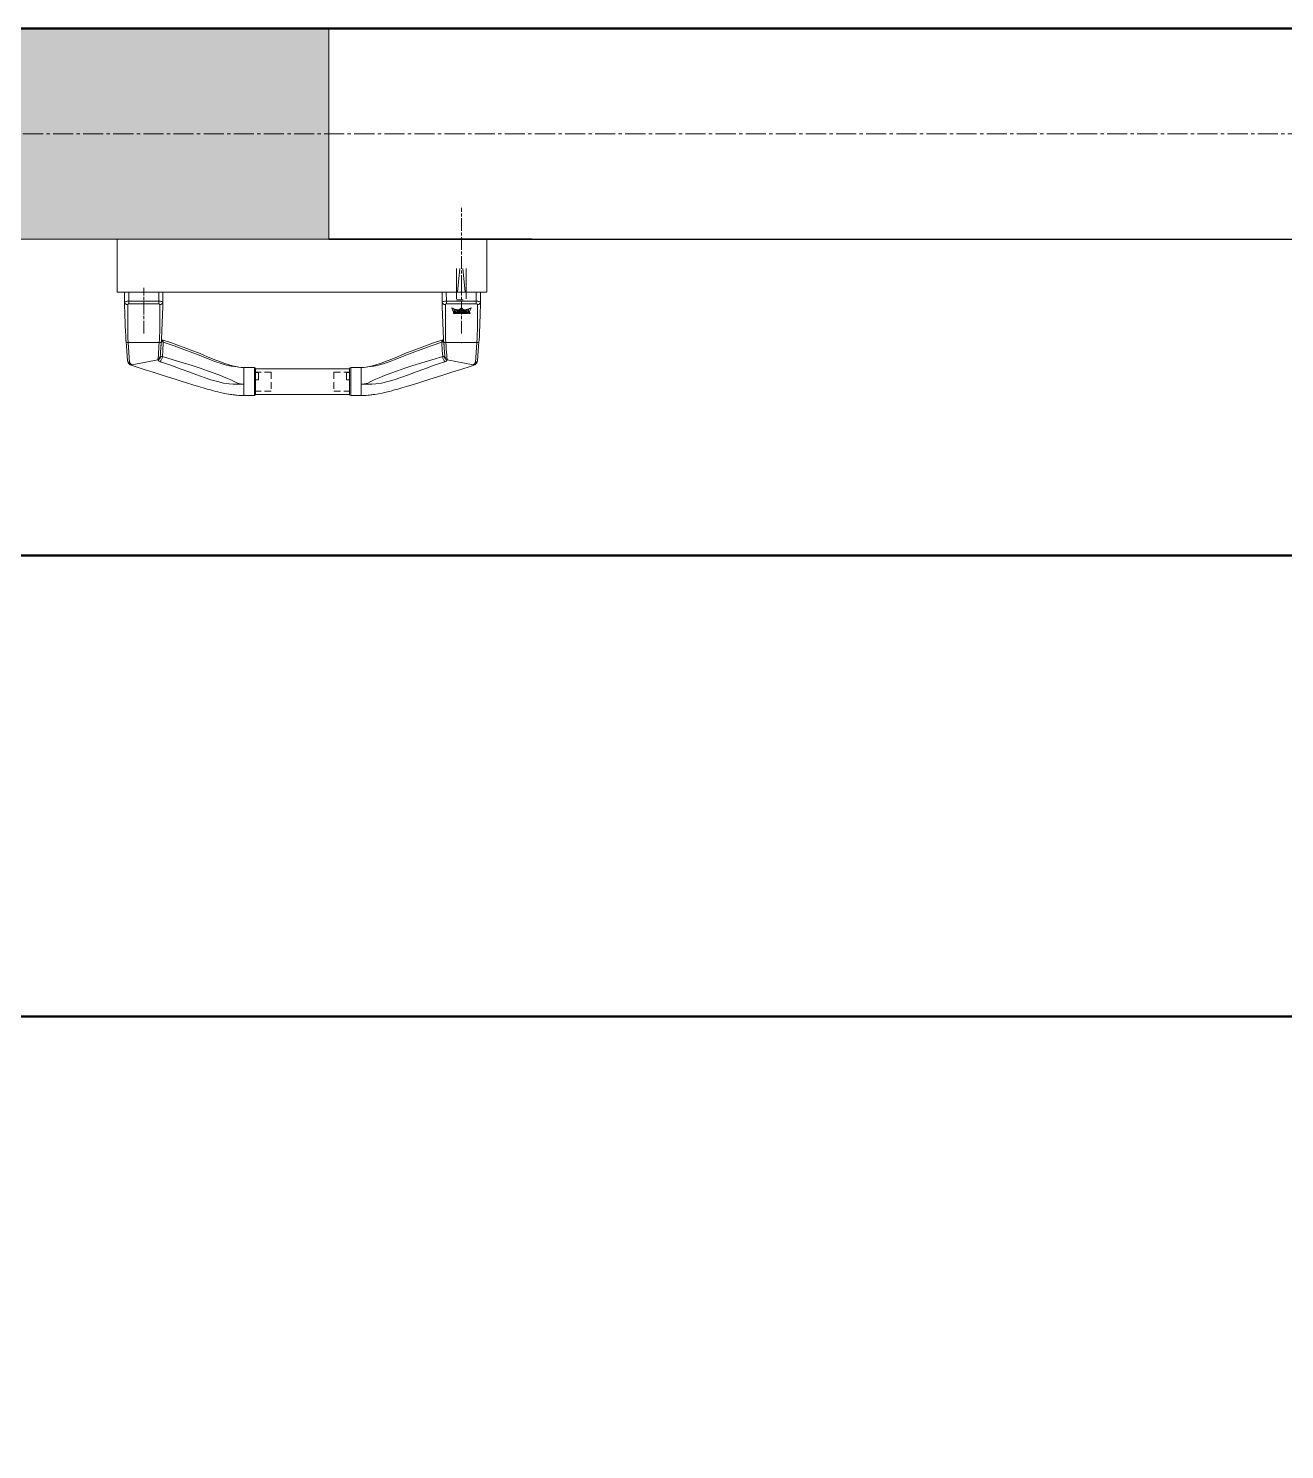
# Model space of a CAD drawing. Header units: millimetres. Extents: x -7155 to 483283, y -227682 to 148426.
# Drawn here: x 41215 to 42407, y 99252 to 100600 of the extents above; entities that cross this region are included whole.
import ezdxf

# ---------------------------------------------------------------- set-up
doc = ezdxf.new("R2010")
doc.units = ezdxf.units.MM
for name, pattern in [('CENTER2', [28.575, 19.05, -3.175, 3.175, -3.175]), ('CENTERLINE', [30, 12, -1.5, 3, -1.5, 12]), ('HIDDEN', [9.525, 6.35, -3.175])]:
    doc.linetypes.add(name, pattern=pattern)
for name, color, linetype, lineweight in [('A-Wall-Open', 8, 'Continuous', 0), ('АР_Двери_внутренние_антипаника', 7, 'Continuous', 0), ('АР_Стены кирпич', 32, 'Continuous', 25), ('АР_Стены ПЕНОблок', 52, 'Continuous', 20), ('АР_Штриховка', 8, 'Continuous', 0)]:
    doc.layers.add(name, color=color, linetype=linetype, lineweight=lineweight)
for name, color, linetype, lineweight, true_color in [('АР_Оси_РД_100', 7, 'Continuous', 0, 0x525252), ('РД_Витраж_вн', 7, 'Continuous', 25, 0x148aff), ('РД_Оси_100', 7, 'Continuous', 0, 0x525252), ('РД_проем_инж перемыч_фахверк', 7, 'Continuous', 18, 0xff1f1f)]:
    doc.layers.add(name, color=color, linetype=linetype, lineweight=lineweight, true_color=true_color)
doc.layers.add('КР_Балки-0.5', color=60, linetype='Continuous', lineweight=50, plot=False)
doc.layers.add('РД_Проем', color=230, linetype='Continuous', lineweight=0, plot=False)

# ---------------------------------------------------------------- blocks, each defined once
blk = doc.blocks.new('СОШ_2200_АР_ОСИ_М100_28.05.24')
at = {"layer": 'АР_Оси_РД_100', "linetype": 'CENTER2'}
blk.add_lwpolyline([(119910, 100350), (119410, 100500), (-5454.958, 100500), (-5954.958, 100350)], dxfattribs=at)

msp = doc.modelspace()

# ---------------------------------------------------------------- hatches: boundary and pattern name
at = {"layer": 'АР_Штриховка', "linetype": 'Continuous', "lineweight": 0, "true_color": 0x000000}
h = msp.add_hatch(dxfattribs=at)
h.set_pattern_fill('AR-CONC', color=18, angle=45, style=0)
h.paths.add_polyline_path([(39850, 100600), (39850, 100400), (41500, 100400), (41500, 100600)], flags=0)
h.paths.add_polyline_path([(45100, 100600), (45100, 100400), (45400, 100400), (45400, 100600)], flags=0)

# ---------------------------------------------------------------- linework, layer by layer
at = {"color": 1, "lineweight": 50}
msp.add_lwpolyline([(29275, 90117.6), (29275, 99663), (44686.9, 99663), (44686.9, 90117.6)], dxfattribs=at)
at = {"layer": 'A-Wall-Open', "color": 18, "linetype": 'Continuous', "lineweight": 0, "true_color": 0x000000}
for p, q in [((41500, 100600), (45100, 100600)), ((41500, 100400), (45100, 100400))]:
    msp.add_line(p, q, dxfattribs=at)
at = {"layer": 'АР_Двери_внутренние_антипаника', "color": 18, "linetype": 'CENTERLINE', "true_color": 0x000000}
for p, q in [((41625.7, 100354), (41625.7, 100429.7)), ((41324.3, 100310.8), (41324.3, 100354)), ((41625.7, 100310.8), (41625.7, 100354))]:
    msp.add_line(p, q, dxfattribs=at)
at = {"layer": 'АР_Двери_внутренние_антипаника', "color": 18, "ltscale": 2, "true_color": 0x000000}
for p, q in [((41650, 100400), (41299.1, 100400)), ((41299.1, 100400), (41299.1, 100350)), ((41650, 100350), (41650, 100400)), ((41299.1, 100350), (41650, 100350))]:
    msp.add_line(p, q, dxfattribs=at)
at = {"layer": 'АР_Двери_внутренние_антипаника', "color": 18, "linetype": 'Continuous', "true_color": 0x000000}
for p, q in [((41621.2, 100350), (41621.2, 100372.2)), ((41622, 100350), (41624.3, 100372.2)), ((41627.1, 100372.2), (41629.4, 100350)), ((41630.2, 100350), (41630.2, 100372.2)), ((41342.6, 100350), (41306.1, 100350)), ((41306.1, 100350), (41306.2, 100340.6)), ((41310.2, 100341.3), (41310.1, 100350)), ((41338.6, 100350), (41338.5, 100341.3)), ((41342.4, 100340.6), (41342.6, 100350)), ((41607.4, 100350), (41643.9, 100350)), ((41607.6, 100340.6), (41607.4, 100350)), ((41611.4, 100350), (41611.5, 100341.3)), ((41639.8, 100341.3), (41639.9, 100350)), ((41643.9, 100350), (41643.8, 100340.6)), ((41306.5, 100340.8), (41306.2, 100340.6)), ((41306.4, 100339.7), (41306.2, 100340.6)), ((41306.7, 100339.2), (41306.4, 100339.7)), ((41307.3, 100341), (41306.5, 100340.8)), ((41307, 100338.8), (41306.7, 100339.2)), ((41307.5, 100338.5), (41307, 100338.8)), ((41307.9, 100341.1), (41307.3, 100341)), ((41308, 100338.3), (41307.5, 100338.5)), ((41308.6, 100341.2), (41307.9, 100341.1)), ((41309.1, 100338.1), (41308, 100338.3)), ((41309.4, 100341.2), (41308.6, 100341.2)), ((41309.1, 100338.1), (41309.2, 100338.4)), ((41309.1, 100334.5), (41309.1, 100338.1)), ((41309.1, 100330.4), (41309.1, 100334.5)), ((41309.2, 100338.4), (41309.4, 100338.6)), ((41310.2, 100341.3), (41309.4, 100341.2)), ((41309.4, 100338.6), (41309.7, 100338.7)), ((41309.7, 100338.7), (41309.9, 100338.7)), ((41309.9, 100338.7), (41310.2, 100338.7)), ((41338.5, 100341.3), (41310.2, 100341.3)), ((41310.2, 100341.3), (41310.2, 100338.7)), ((41310.2, 100338.7), (41338.5, 100338.7)), ((41338.5, 100341.3), (41338.5, 100338.7)), ((41339.2, 100341.2), (41338.5, 100341.3)), ((41338.5, 100338.7), (41338.7, 100338.7)), ((41338.7, 100338.7), (41338.9, 100338.7)), ((41338.9, 100338.7), (41339, 100338.6)), ((41339, 100338.6), (41339.2, 100338.6)), ((41340, 100341.2), (41339.2, 100341.2)), ((41339.2, 100338.6), (41339.4, 100338.4)), ((41339.4, 100338.4), (41339.5, 100338.1)), ((41340.6, 100338.3), (41339.5, 100338.1)), ((41339.5, 100338.1), (41339.5, 100334.5)), ((41339.5, 100334.5), (41339.5, 100330.2)), ((41340.7, 100341.1), (41340, 100341.2)), ((41341.1, 100338.5), (41340.6, 100338.3)), ((41341.4, 100341), (41340.7, 100341.1)), ((41341.6, 100338.8), (41341.1, 100338.5)), ((41341.2, 100305.1), (41342.4, 100336.3)), ((41342.2, 100340.8), (41341.4, 100341)), ((41342, 100339.2), (41341.6, 100338.8)), ((41342.2, 100339.7), (41342, 100339.2)), ((41342.4, 100340.6), (41342.2, 100340.8)), ((41342.4, 100340.6), (41342.2, 100339.7)), ((41342.4, 100338.5), (41342.4, 100340.6)), ((41342.4, 100336.3), (41342.4, 100338.5)), ((41607.6, 100340.6), (41607.8, 100340.8)), ((41607.6, 100338.5), (41607.6, 100340.6)), ((41607.6, 100340.6), (41607.8, 100339.7)), ((41607.6, 100336.3), (41607.6, 100338.5)), ((41608.8, 100305.1), (41607.6, 100336.3)), ((41607.8, 100340.8), (41608.6, 100341)), ((41607.8, 100339.7), (41608, 100339.2)), ((41608, 100339.2), (41608.4, 100338.8)), ((41608.4, 100338.8), (41608.9, 100338.5)), ((41608.6, 100341), (41609.3, 100341.1)), ((41608.9, 100338.5), (41609.4, 100338.3)), ((41609.3, 100341.1), (41610, 100341.2)), ((41609.4, 100338.3), (41610.5, 100338.1)), ((41610, 100341.2), (41610.8, 100341.2)), ((41610.6, 100338.4), (41610.5, 100338.1)), ((41610.5, 100338.1), (41610.5, 100334.5)), ((41610.5, 100334.5), (41610.5, 100330.2)), ((41610.8, 100338.6), (41610.6, 100338.4)), ((41610.8, 100341.2), (41611.5, 100341.3)), ((41610.9, 100338.6), (41610.8, 100338.6)), ((41611.1, 100338.7), (41610.9, 100338.6)), ((41611.3, 100338.7), (41611.1, 100338.7)), ((41611.5, 100338.7), (41611.3, 100338.7)), ((41611.5, 100341.3), (41639.8, 100341.3)), ((41611.5, 100341.3), (41611.5, 100338.7)), ((41639.8, 100338.7), (41611.5, 100338.7)), ((41618.7, 100334), (41616.5, 100334.9)), ((41616.5, 100334.9), (41616.5, 100334.7)), ((41618.7, 100333.8), (41616.5, 100334.7)), ((41616.5, 100334.7), (41618, 100331.6)), ((41618, 100331.6), (41619.2, 100331.6)), ((41619.7, 100331.4), (41618.1, 100331.4)), ((41618.1, 100331.4), (41618.1, 100331.2)), ((41619.7, 100331.2), (41618.1, 100331.2)), ((41618.1, 100331.2), (41618.1, 100329.5)), ((41619.2, 100331.6), (41618.4, 100333.1)), ((41618.4, 100333.1), (41620.3, 100332.6)), ((41619.2, 100331.8), (41618.6, 100333)), ((41621.2, 100333.4), (41618.7, 100334)), ((41621.2, 100333.2), (41618.7, 100333.8)), ((41619.6, 100330.9), (41618.9, 100330.9)), ((41618.9, 100330.9), (41618.9, 100329.8)), ((41619.2, 100331.8), (41619.2, 100331.6)), ((41619.6, 100330.8), (41619.6, 100330.9)), ((41619.7, 100330.8), (41619.6, 100330.8)), ((41619.7, 100331.4), (41619.7, 100331.2)), ((41619.8, 100331.4), (41619.7, 100331.4)), ((41619.8, 100331.2), (41619.7, 100331.2)), ((41619.8, 100330.8), (41619.7, 100330.8)), ((41620, 100331.4), (41619.8, 100331.4)), ((41620, 100331.2), (41619.8, 100331.2)), ((41619.9, 100330.7), (41619.8, 100330.8)), ((41619.8, 100330.8), (41619.8, 100330.8)), ((41620, 100330.6), (41619.9, 100330.7)), ((41619.9, 100330.7), (41619.9, 100330.7)), ((41619.9, 100330.7), (41619.9, 100330.7)), ((41620.1, 100331.4), (41620, 100331.4)), ((41620.1, 100331.1), (41620, 100331.2)), ((41620, 100330.1), (41620, 100330.6)), ((41620.3, 100331.3), (41620.1, 100331.4)), ((41620.3, 100331.1), (41620.1, 100331.1)), ((41620.3, 100332.6), (41622.2, 100332.3)), ((41620.4, 100331.2), (41620.3, 100331.3)), ((41620.4, 100331), (41620.3, 100331.1)), ((41620.5, 100331.2), (41620.4, 100331.2)), ((41620.5, 100330.9), (41620.4, 100331)), ((41620.6, 100331.1), (41620.5, 100331.2)), ((41620.6, 100330.8), (41620.5, 100330.9)), ((41620.6, 100331), (41620.6, 100331.1)), ((41620.6, 100330.9), (41620.6, 100331)), ((41620.6, 100330.9), (41620.6, 100330.7)), ((41620.6, 100330.7), (41620.6, 100330.8)), ((41620.6, 100330.8), (41620.6, 100330.8)), ((41620.6, 100330), (41620.6, 100330.7)), ((41621.2, 100331.1), (41621.1, 100331)), ((41621.1, 100331), (41621.1, 100330.9)), ((41621.1, 100330.9), (41621.1, 100330.7)), ((41621.2, 100330.9), (41621.1, 100330.8)), ((41621.1, 100330.8), (41621.1, 100330.7)), ((41621.1, 100330.7), (41621.1, 100330)), ((41623.7, 100333.1), (41621.2, 100333.4)), ((41623.7, 100332.9), (41621.2, 100333.2)), ((41621.3, 100331.2), (41621.2, 100331.1)), ((41621.3, 100331), (41621.2, 100330.9)), ((41621.4, 100331.3), (41621.3, 100331.2)), ((41621.4, 100331), (41621.3, 100331)), ((41621.6, 100331.3), (41621.4, 100331.3)), ((41621.6, 100331.1), (41621.4, 100331)), ((41621.7, 100331.4), (41621.6, 100331.3)), ((41621.7, 100331.2), (41621.6, 100331.1)), ((41621.9, 100331.4), (41621.7, 100331.4)), ((41621.9, 100331.2), (41621.7, 100331.2)), ((41622.1, 100331.4), (41621.9, 100331.4)), ((41622.1, 100331.2), (41621.9, 100331.2)), ((41622, 100330.8), (41621.9, 100330.7)), ((41621.9, 100330.7), (41621.9, 100330.7)), ((41621.9, 100330.7), (41621.9, 100330.7)), ((41621.9, 100330.7), (41621.9, 100330.6)), ((41621.9, 100330.6), (41621.9, 100330.1)), ((41622.1, 100330.8), (41622, 100330.8)), ((41622, 100330.8), (41622, 100330.8)), ((41622.1, 100331.4), (41622.1, 100331.2)), ((41622.7, 100331.4), (41622.1, 100331.4)), ((41622.7, 100331.2), (41622.1, 100331.2)), ((41622.2, 100330.8), (41622.1, 100330.8)), ((41622.2, 100332.3), (41624.2, 100332.1)), ((41622.3, 100330.9), (41622.2, 100330.8)), ((41622.2, 100330.8), (41622.2, 100330.8)), ((41622.5, 100330.9), (41622.3, 100330.9)), ((41622.6, 100330.8), (41622.5, 100330.9)), ((41622.7, 100330.8), (41622.6, 100330.8)), ((41622.6, 100330.8), (41622.6, 100330.8)), ((41622.7, 100331.4), (41622.7, 100331.2)), ((41622.8, 100331.4), (41622.7, 100331.4)), ((41622.8, 100331.2), (41622.7, 100331.2)), ((41622.8, 100330.8), (41622.7, 100330.8)), ((41623, 100331.4), (41622.8, 100331.4)), ((41623, 100331.2), (41622.8, 100331.2)), ((41622.8, 100330.7), (41622.8, 100330.8)), ((41622.9, 100330.7), (41622.8, 100330.7)), ((41622.8, 100330.7), (41622.8, 100330.7)), ((41622.9, 100330.6), (41622.9, 100330.7)), ((41622.9, 100330.1), (41622.9, 100330.6)), ((41623.2, 100331.4), (41623, 100331.4)), ((41623.2, 100331.1), (41623, 100331.2)), ((41623.3, 100331.3), (41623.2, 100331.4)), ((41623.3, 100331.1), (41623.2, 100331.1)), ((41623.4, 100331.2), (41623.3, 100331.3)), ((41623.4, 100331), (41623.3, 100331.1)), ((41623.5, 100331.2), (41623.4, 100331.2)), ((41623.5, 100330.9), (41623.4, 100331)), ((41623.6, 100331.1), (41623.5, 100331.2)), ((41623.6, 100330.8), (41623.5, 100330.9)), ((41623.6, 100331), (41623.6, 100331.1)), ((41623.6, 100330.9), (41623.6, 100331)), ((41623.6, 100330.9), (41623.6, 100330.7)), ((41623.6, 100330.7), (41623.6, 100330.8)), ((41623.6, 100330.8), (41623.6, 100330.8)), ((41623.6, 100330), (41623.6, 100330.7)), ((41625.7, 100335), (41623.7, 100333.1)), ((41625.7, 100334.8), (41623.7, 100332.9)), ((41623.7, 100333.1), (41623.7, 100332.9)), ((41624.2, 100332.1), (41625.7, 100333.5)), ((41625.7, 100331.4), (41624.2, 100331.4)), ((41624.2, 100331.4), (41624.2, 100331.2)), ((41625.7, 100331.2), (41624.2, 100331.2)), ((41624.2, 100331.2), (41624.2, 100329.5)), ((41625.5, 100330.9), (41624.8, 100330.9)), ((41624.8, 100330.9), (41624.8, 100330.5)), ((41624.8, 100330.7), (41625.5, 100330.7)), ((41625.6, 100330.9), (41625.5, 100330.9)), ((41625.5, 100330.9), (41625.5, 100330.9)), ((41625.5, 100330.7), (41625.5, 100330.5)), ((41625.5, 100330.7), (41625.5, 100330.7)), ((41625.5, 100330.7), (41625.6, 100330.7)), ((41625.6, 100330.8), (41625.6, 100330.9)), ((41625.6, 100330.9), (41625.6, 100330.9)), ((41625.7, 100330.8), (41625.6, 100330.8)), ((41625.6, 100330.7), (41625.6, 100330.7)), ((41625.6, 100330.7), (41625.7, 100330.7)), ((41625.6, 100330.5), (41625.7, 100330.5)), ((41625.7, 100335), (41625.7, 100334.8)), ((41627.6, 100333.1), (41625.7, 100335)), ((41627.6, 100332.9), (41625.7, 100334.8)), ((41625.7, 100333.5), (41627.1, 100332.1)), ((41625.7, 100331.4), (41625.7, 100331.2)), ((41625.9, 100331.4), (41625.7, 100331.4)), ((41625.9, 100331.2), (41625.7, 100331.2)), ((41625.7, 100330.7), (41625.7, 100330.8)), ((41625.7, 100330.8), (41625.7, 100330.8)), ((41625.8, 100330.7), (41625.7, 100330.8)), ((41625.7, 100330.8), (41625.7, 100330.8)), ((41625.7, 100330.8), (41625.7, 100330.8)), ((41625.7, 100330.5), (41625.7, 100330.6)), ((41625.7, 100330.6), (41625.8, 100330.6)), ((41625.7, 100330.5), (41625.7, 100330.5)), ((41625.8, 100330.7), (41625.8, 100330.6)), ((41625.8, 100330.6), (41625.8, 100330.7)), ((41625.8, 100330.7), (41625.8, 100330.7)), ((41625.8, 100330.6), (41625.8, 100330.6)), ((41626, 100331.4), (41625.9, 100331.4)), ((41626, 100331.2), (41625.9, 100331.2)), ((41626.2, 100331.4), (41626, 100331.4)), ((41626.2, 100331.1), (41626, 100331.2)), ((41626.3, 100331.3), (41626.2, 100331.4)), ((41626.3, 100331.1), (41626.2, 100331.1)), ((41626.4, 100331.2), (41626.3, 100331.3)), ((41626.4, 100331), (41626.3, 100331.1)), ((41626.5, 100331.2), (41626.4, 100331.2)), ((41626.5, 100330.9), (41626.4, 100331)), ((41626.5, 100331.1), (41626.5, 100331.2)), ((41626.6, 100331), (41626.5, 100331.1)), ((41626.5, 100330.8), (41626.5, 100330.9)), ((41626.6, 100330.8), (41626.5, 100330.8)), ((41626.5, 100330.5), (41626.6, 100330.6)), ((41626.6, 100330.9), (41626.6, 100331)), ((41626.6, 100330.7), (41626.6, 100330.8)), ((41626.6, 100330.6), (41626.6, 100330.7)), ((41627.1, 100332.1), (41629.1, 100332.3)), ((41627.2, 100331.4), (41627.2, 100331.2)), ((41628.4, 100331.4), (41627.2, 100331.4)), ((41628.4, 100331.2), (41627.2, 100331.2)), ((41627.2, 100331.2), (41627.2, 100329.5)), ((41630.2, 100333.4), (41627.6, 100333.1)), ((41630.2, 100333.2), (41627.6, 100332.9)), ((41627.6, 100333.1), (41627.6, 100332.9)), ((41627.9, 100329.5), (41627.9, 100330.7)), ((41627.9, 100330.7), (41628.2, 100330.7)), ((41628.2, 100330.7), (41628.7, 100329.5)), ((41628.4, 100331.4), (41628.4, 100331.2)), ((41628.8, 100330.5), (41628.4, 100331.4)), ((41628.8, 100330.2), (41628.4, 100331.2)), ((41629.1, 100332.3), (41631.1, 100332.6)), ((41629.5, 100331.4), (41629.1, 100330.5)), ((41629.5, 100331.2), (41629.1, 100330.2)), ((41629.3, 100329.5), (41629.8, 100330.7)), ((41629.5, 100331.4), (41629.5, 100331.2)), ((41630.8, 100331.4), (41629.5, 100331.4)), ((41630.8, 100331.2), (41629.5, 100331.2)), ((41629.8, 100330.7), (41630, 100330.7)), ((41630, 100330.7), (41630, 100329.5)), ((41632.7, 100334), (41630.2, 100333.4)), ((41632.7, 100333.8), (41630.2, 100333.2)), ((41630.8, 100331.4), (41630.8, 100331.2)), ((41630.8, 100329.5), (41630.8, 100331.2)), ((41631.1, 100332.6), (41632.9, 100333.1)), ((41631.9, 100331.4), (41631.2, 100329.7)), ((41631.9, 100331.2), (41631.2, 100329.5)), ((41631.9, 100331.4), (41631.9, 100331.2)), ((41633.4, 100331.4), (41631.9, 100331.4)), ((41633.4, 100331.2), (41631.9, 100331.2)), ((41632.9, 100333.1), (41632.2, 100331.6)), ((41632.8, 100333), (41632.2, 100331.8)), ((41632.2, 100331.8), (41632.2, 100331.6)), ((41632.2, 100331.6), (41633.3, 100331.6)), ((41632.4, 100330.7), (41632.2, 100330.1)), ((41632.9, 100330.7), (41632.4, 100330.7)), ((41634.9, 100334.9), (41632.7, 100334)), ((41634.9, 100334.7), (41632.7, 100333.8)), ((41633.1, 100330.1), (41632.9, 100330.7)), ((41633.3, 100331.6), (41634.9, 100334.7)), ((41633.4, 100331.4), (41633.4, 100331.2)), ((41634.1, 100329.7), (41633.4, 100331.4)), ((41634.1, 100329.5), (41633.4, 100331.2)), ((41634.9, 100334.9), (41634.9, 100334.7)), ((41639.8, 100341.3), (41639.8, 100338.7)), ((41639.8, 100341.3), (41640.6, 100341.2)), ((41640, 100338.7), (41639.8, 100338.7)), ((41640.2, 100338.7), (41640, 100338.7)), ((41640.6, 100338.6), (41640.2, 100338.7)), ((41640.6, 100341.2), (41641.4, 100341.2)), ((41640.8, 100338.4), (41640.6, 100338.6)), ((41640.9, 100338.1), (41640.8, 100338.4)), ((41640.9, 100338.1), (41642, 100338.3)), ((41640.9, 100334.5), (41640.9, 100338.1)), ((41640.9, 100330.4), (41640.9, 100334.5)), ((41641.4, 100341.2), (41642.1, 100341.1)), ((41642, 100338.3), (41642.5, 100338.5)), ((41642.1, 100341.1), (41642.7, 100341)), ((41642.5, 100338.5), (41643, 100338.8)), ((41642.7, 100341), (41643.5, 100340.8)), ((41643, 100338.8), (41643.3, 100339.2)), ((41643.3, 100339.2), (41643.6, 100339.7)), ((41643.5, 100340.8), (41643.8, 100340.6)), ((41643.6, 100339.7), (41643.8, 100340.6)), ((41309.1, 100326.6), (41309.1, 100330.4)), ((41309.1, 100321.9), (41309.1, 100326.6)), ((41309.1, 100318), (41309.1, 100321.9)), ((41309.1, 100313.8), (41309.1, 100318)), ((41339.5, 100330.2), (41339.5, 100326.4)), ((41339.5, 100326.4), (41339.5, 100321.6)), ((41339.5, 100321.6), (41339.5, 100317.7)), ((41339.5, 100317.7), (41339.5, 100314.4)), ((41610.5, 100330.2), (41610.5, 100326.4)), ((41610.5, 100326.4), (41610.5, 100321.6)), ((41610.5, 100321.6), (41610.5, 100317.7)), ((41610.5, 100317.7), (41610.5, 100314.4)), ((41618.1, 100329.5), (41619.7, 100329.5)), ((41618.9, 100330.1), (41619.6, 100330.1)), ((41618.9, 100329.8), (41619.6, 100329.8)), ((41619.6, 100330.1), (41619.6, 100329.8)), ((41619.6, 100330.1), (41619.6, 100330.1)), ((41619.6, 100330.1), (41619.7, 100330.1)), ((41619.6, 100329.8), (41619.6, 100329.8)), ((41619.6, 100329.8), (41619.7, 100329.8)), ((41619.7, 100330.1), (41619.8, 100330.1)), ((41619.7, 100329.8), (41619.8, 100329.9)), ((41619.7, 100329.5), (41619.8, 100329.5)), ((41619.8, 100330.1), (41619.8, 100330.1)), ((41619.8, 100330.1), (41619.9, 100330.1)), ((41619.8, 100329.9), (41619.8, 100329.9)), ((41619.8, 100329.9), (41619.9, 100329.9)), ((41619.8, 100329.5), (41620, 100329.5)), ((41619.9, 100330.1), (41619.9, 100330.2)), ((41619.9, 100330.2), (41619.9, 100330.2)), ((41619.9, 100330.2), (41620, 100330.2)), ((41619.9, 100329.9), (41619.9, 100330)), ((41619.9, 100330), (41620, 100330)), ((41619.9, 100329.9), (41619.9, 100329.9)), ((41620, 100330.3), (41620, 100330.1)), ((41620, 100330.2), (41620, 100330.3)), ((41620, 100330), (41620, 100330.1)), ((41620, 100329.5), (41620.2, 100329.6)), ((41620.2, 100329.6), (41620.3, 100329.6)), ((41620.3, 100329.6), (41620.5, 100329.7)), ((41620.5, 100329.8), (41620.6, 100329.9)), ((41620.5, 100329.7), (41620.5, 100329.8)), ((41620.6, 100329.9), (41620.6, 100330)), ((41621.1, 100330), (41621.1, 100329.9)), ((41621.1, 100329.9), (41621.2, 100329.8)), ((41621.2, 100329.8), (41621.3, 100329.7)), ((41621.3, 100329.7), (41621.4, 100329.7)), ((41621.4, 100329.7), (41621.5, 100329.6)), ((41621.5, 100329.6), (41621.6, 100329.5)), ((41621.6, 100329.5), (41621.8, 100329.5)), ((41621.8, 100329.5), (41621.9, 100329.5)), ((41621.9, 100330.3), (41621.9, 100330.2)), ((41621.9, 100330.2), (41621.9, 100330.2)), ((41621.9, 100330.2), (41622, 100330.2)), ((41621.9, 100330.1), (41621.9, 100330)), ((41621.9, 100330), (41621.9, 100330)), ((41621.9, 100330), (41622, 100329.9)), ((41621.9, 100329.5), (41622.1, 100329.5)), ((41622, 100330.2), (41622, 100330.1)), ((41622, 100330.1), (41622.1, 100330.1)), ((41622, 100329.9), (41622, 100329.9)), ((41622, 100329.9), (41622.1, 100329.9)), ((41622.1, 100330.1), (41622.1, 100330.1)), ((41622.1, 100330.1), (41622.2, 100330.1)), ((41622.1, 100329.9), (41622.1, 100329.8)), ((41622.1, 100329.8), (41622.2, 100329.8)), ((41622.1, 100329.5), (41622.7, 100329.5)), ((41622.2, 100330.1), (41622.3, 100330.1)), ((41622.2, 100329.8), (41622.3, 100329.8)), ((41622.3, 100330.1), (41622.3, 100329.8)), ((41622.3, 100330.1), (41622.5, 100330.1)), ((41622.3, 100329.8), (41622.5, 100329.8)), ((41622.5, 100330.1), (41622.5, 100329.8)), ((41622.5, 100330.1), (41622.5, 100330.1)), ((41622.5, 100330.1), (41622.6, 100330.1)), ((41622.5, 100329.8), (41622.5, 100329.8)), ((41622.5, 100329.8), (41622.6, 100329.8)), ((41622.6, 100330.1), (41622.7, 100330.1)), ((41622.6, 100329.8), (41622.7, 100329.9)), ((41622.7, 100330.1), (41622.7, 100330.1)), ((41622.7, 100330.1), (41622.8, 100330.1)), ((41622.7, 100329.9), (41622.7, 100329.9)), ((41622.7, 100329.9), (41622.8, 100329.9)), ((41622.7, 100329.5), (41622.9, 100329.5)), ((41622.8, 100330.1), (41622.8, 100330.2)), ((41622.8, 100330.2), (41622.9, 100330.2)), ((41622.8, 100329.9), (41622.9, 100330)), ((41622.8, 100329.9), (41622.8, 100329.9)), ((41622.9, 100330.3), (41622.9, 100330.1)), ((41622.9, 100330.2), (41622.9, 100330.3)), ((41622.9, 100330.2), (41622.9, 100330.2)), ((41622.9, 100330), (41622.9, 100330.1)), ((41622.9, 100330), (41622.9, 100330)), ((41622.9, 100329.5), (41623, 100329.5)), ((41623, 100329.5), (41623.2, 100329.6)), ((41623.2, 100329.6), (41623.4, 100329.6)), ((41623.4, 100329.6), (41623.5, 100329.7)), ((41623.5, 100329.7), (41623.6, 100329.8)), ((41623.6, 100329.9), (41623.6, 100330)), ((41623.6, 100329.8), (41623.6, 100329.9)), ((41624.2, 100329.5), (41624.8, 100329.5)), ((41624.8, 100330.5), (41625.5, 100330.5)), ((41624.8, 100330.2), (41625.3, 100330.2)), ((41624.8, 100329.5), (41624.8, 100330.2)), ((41625.3, 100330.2), (41625.8, 100329.5)), ((41625.5, 100330.5), (41625.5, 100330.5)), ((41625.5, 100330.5), (41625.6, 100330.5)), ((41625.6, 100330.5), (41625.6, 100330.5)), ((41625.8, 100329.5), (41626.7, 100329.5)), ((41626.1, 100330.2), (41626.2, 100330.3)), ((41626.7, 100329.5), (41626.1, 100330.2)), ((41626.2, 100330.3), (41626.3, 100330.3)), ((41626.7, 100329.7), (41626.2, 100330.3)), ((41626.3, 100330.3), (41626.4, 100330.4)), ((41626.4, 100330.4), (41626.5, 100330.5)), ((41626.7, 100329.7), (41626.7, 100329.5)), ((41627.2, 100329.5), (41627.9, 100329.5)), ((41628.7, 100329.5), (41629.3, 100329.5)), ((41628.8, 100330.5), (41628.8, 100330.2)), ((41629.1, 100330.5), (41628.8, 100330.5)), ((41629.1, 100330.2), (41628.8, 100330.2)), ((41629.1, 100330.5), (41629.1, 100330.2)), ((41630, 100329.5), (41630.8, 100329.5)), ((41631.2, 100329.7), (41631.2, 100329.5)), ((41631.2, 100329.5), (41632, 100329.5)), ((41632, 100329.5), (41632.1, 100329.8)), ((41632.1, 100329.8), (41633.2, 100329.8)), ((41632.2, 100330.1), (41633.1, 100330.1)), ((41632.3, 100330.3), (41633, 100330.3)), ((41633.2, 100329.8), (41633.3, 100329.5)), ((41633.3, 100329.5), (41634.1, 100329.5)), ((41634.1, 100329.7), (41634.1, 100329.5)), ((41640.9, 100326.6), (41640.9, 100330.4)), ((41640.9, 100321.9), (41640.9, 100326.6)), ((41640.9, 100318), (41640.9, 100321.9)), ((41640.9, 100313.8), (41640.9, 100318)), ((41307.5, 100303.7), (41307.6, 100303.1)), ((41309.2, 100310.1), (41309.1, 100313.8)), ((41309.3, 100306.1), (41309.2, 100310.1)), ((41309.5, 100302.1), (41309.3, 100306.1)), ((41339.3, 100305.3), (41339.1, 100302.1)), ((41339.4, 100308.4), (41339.3, 100305.3)), ((41339.5, 100311.5), (41339.4, 100308.4)), ((41339.5, 100314.4), (41339.5, 100311.5)), ((41341, 100303.1), (41341.1, 100303.7)), ((41341.1, 100303.7), (41341.2, 100305.1)), ((41341.2, 100304.9), (41341.1, 100302.9)), ((41341.2, 100305.1), (41341.9, 100304.7)), ((41341.2, 100304.7), (41341.3, 100304.1)), ((41341.3, 100304.1), (41341.4, 100304)), ((41341.4, 100304), (41341.6, 100303.8)), ((41341.6, 100303.8), (41341.7, 100303.6)), ((41341.7, 100303.6), (41342, 100303.1)), ((41341.9, 100304.7), (41350.6, 100301.8)), ((41341.9, 100304.7), (41342.3, 100304.5)), ((41342.3, 100304.5), (41342.5, 100304.1)), ((41342.5, 100304.1), (41342.7, 100303.6)), ((41342.7, 100303.6), (41342.9, 100302.4)), ((41608.1, 100304.7), (41599.4, 100301.8)), ((41607.3, 100303.6), (41607.1, 100302.4)), ((41607.5, 100304.1), (41607.3, 100303.6)), ((41607.7, 100304.5), (41607.5, 100304.1)), ((41608.1, 100304.7), (41607.7, 100304.5)), ((41608.3, 100303.6), (41608, 100303.1)), ((41608.8, 100305.1), (41608.1, 100304.7)), ((41608.4, 100303.8), (41608.3, 100303.6)), ((41608.6, 100304), (41608.4, 100303.8)), ((41608.8, 100304.7), (41608.6, 100304.1)), ((41608.6, 100304.1), (41608.6, 100304)), ((41608.9, 100303.7), (41608.8, 100305.1)), ((41608.8, 100304.9), (41608.9, 100302.9)), ((41609, 100303.1), (41608.9, 100303.7)), ((41610.5, 100314.4), (41610.5, 100311.5)), ((41610.5, 100311.5), (41610.6, 100308.4)), ((41610.6, 100308.4), (41610.7, 100305.3)), ((41610.7, 100305.3), (41610.9, 100302.1)), ((41640.5, 100302.1), (41640.7, 100306.1)), ((41640.7, 100306.1), (41640.8, 100310.1)), ((41640.8, 100310.1), (41640.9, 100313.8)), ((41642.5, 100303.7), (41642.3, 100303.1)), ((41307.6, 100303.1), (41308.1, 100302.5)), ((41307.7, 100303), (41308.2, 100294.2)), ((41307.8, 100301.2), (41307.8, 100301.5)), ((41308.1, 100302.5), (41308.7, 100302.2)), ((41308.2, 100294.2), (41308.9, 100284.9)), ((41308.7, 100302.2), (41309.5, 100302.1)), ((41339.1, 100302.1), (41309.5, 100302.1)), ((41339, 100302.1), (41309.6, 100302.1)), ((41310.9, 100283.3), (41309.6, 100302.1)), ((41338.2, 100290.1), (41338, 100287.2)), ((41338.4, 100293), (41338.2, 100290.1)), ((41338.6, 100295.8), (41338.4, 100293)), ((41338.8, 100298.7), (41338.6, 100295.8)), ((41339, 100302.1), (41338.8, 100298.7)), ((41339.3, 100302.1), (41339, 100302.1)), ((41339.1, 100302.1), (41339.9, 100302.2)), ((41339.4, 100302.1), (41339.3, 100302.1)), ((41339.9, 100302.2), (41340.5, 100302.5)), ((41340.5, 100302.5), (41341, 100303.1)), ((41340.7, 100299.7), (41340.7, 100299.6)), ((41340.9, 100299.7), (41340.7, 100299.7)), ((41340.7, 100299.6), (41340.7, 100299)), ((41340.7, 100299), (41340.7, 100299.1)), ((41341.1, 100302.9), (41340.9, 100302.9)), ((41341, 100300.3), (41340.9, 100299.8)), ((41340.9, 100299.8), (41340.9, 100299.8)), ((41341.1, 100302.9), (41341, 100301.3)), ((41341, 100301.3), (41341, 100300.3)), ((41342, 100303.1), (41342.6, 100302.5)), ((41342, 100288.8), (41342.4, 100294.5)), ((41342.4, 100294.5), (41342.8, 100301.9)), ((41342.6, 100302.5), (41342.9, 100302.4)), ((41342.8, 100301.9), (41342.9, 100302.4)), ((41342.9, 100302.4), (41353.1, 100299)), ((41350.6, 100301.8), (41358.3, 100299.1)), ((41353.1, 100299), (41362.5, 100295.6)), ((41358.3, 100299.1), (41365.1, 100296.6)), ((41362.5, 100295.6), (41370.9, 100292.4)), ((41365.1, 100296.6), (41370.9, 100294.3)), ((41370.9, 100294.3), (41376.2, 100292.2)), ((41370.9, 100292.4), (41378.6, 100289.4)), ((41376.2, 100292.2), (41380.8, 100290.3)), ((41380.8, 100290.3), (41384.9, 100288.6)), ((41569.2, 100290.3), (41565.1, 100288.6)), ((41573.8, 100292.2), (41569.2, 100290.3)), ((41579.1, 100292.4), (41571.4, 100289.4)), ((41579, 100294.3), (41573.8, 100292.2)), ((41584.9, 100296.6), (41579, 100294.3)), ((41587.5, 100295.6), (41579.1, 100292.4)), ((41591.7, 100299.1), (41584.9, 100296.6)), ((41596.9, 100299), (41587.5, 100295.6)), ((41599.4, 100301.8), (41591.7, 100299.1)), ((41607.1, 100302.4), (41596.9, 100299)), ((41607.4, 100302.5), (41607.1, 100302.4)), ((41607.2, 100301.9), (41607.1, 100302.4)), ((41607.6, 100294.5), (41607.2, 100301.9)), ((41608, 100303.1), (41607.4, 100302.5)), ((41608, 100288.8), (41607.6, 100294.5)), ((41608.9, 100302.9), (41609, 100301.3)), ((41608.9, 100302.9), (41609.1, 100302.9)), ((41609.5, 100302.5), (41609, 100303.1)), ((41609, 100301.3), (41609, 100300.3)), ((41609, 100300.3), (41609.1, 100299.8)), ((41609.1, 100299.8), (41609.1, 100299.8)), ((41609.1, 100299.7), (41609.2, 100299.7)), ((41609.2, 100299.7), (41609.3, 100299.6)), ((41609.3, 100299.6), (41609.3, 100299)), ((41609.3, 100299), (41609.3, 100299.1)), ((41610.1, 100302.2), (41609.5, 100302.5)), ((41610.9, 100302.1), (41610.1, 100302.2)), ((41610.6, 100302.1), (41610.7, 100302.1)), ((41610.7, 100302.1), (41611, 100302.1)), ((41610.9, 100302.1), (41640.5, 100302.1)), ((41611, 100302.1), (41640.4, 100302.1)), ((41611, 100302.1), (41611.2, 100298.7)), ((41611.2, 100298.7), (41611.4, 100295.8)), ((41611.4, 100295.8), (41611.6, 100293)), ((41611.6, 100293), (41611.8, 100290.1)), ((41611.8, 100290.1), (41612, 100287.2)), ((41639.1, 100283.3), (41640.4, 100302.1)), ((41641.3, 100302.2), (41640.5, 100302.1)), ((41641.8, 100294.2), (41641.1, 100284.9)), ((41641.9, 100302.5), (41641.3, 100302.2)), ((41642.3, 100303), (41641.8, 100294.2)), ((41642.3, 100303.1), (41641.9, 100302.5)), ((41642.2, 100301.2), (41642.2, 100301.5)), ((41309, 100284.6), (41308.9, 100284.9)), ((41309.1, 100284.3), (41309, 100284.6)), ((41309.5, 100283.8), (41309.1, 100284.3)), ((41309.7, 100282.8), (41309.1, 100284.3)), ((41310.2, 100283.4), (41309.5, 100283.8)), ((41311.5, 100281.1), (41309.7, 100282.8)), ((41310.9, 100283.3), (41310.2, 100283.4)), ((41311.1, 100282.7), (41310.9, 100283.3)), ((41311.7, 100282), (41311.1, 100282.7)), ((41313.2, 100280.2), (41311.5, 100281.1)), ((41311.6, 100281), (41311.6, 100281.1)), ((41312.4, 100280.8), (41311.6, 100281)), ((41313.2, 100280.9), (41311.7, 100282)), ((41313.2, 100280.9), (41312.4, 100280.8)), ((41337.7, 100285.6), (41313.2, 100280.9)), ((41315.1, 100279.6), (41313.2, 100280.2)), ((41324.7, 100276.6), (41315.1, 100279.6)), ((41333.2, 100273.9), (41324.7, 100276.6)), ((41337.7, 100286.5), (41337.6, 100286)), ((41337.6, 100286), (41337.6, 100285.8)), ((41337.6, 100285.8), (41337.7, 100285.6)), ((41337.9, 100286.9), (41337.7, 100286.5)), ((41337.7, 100285.6), (41338.7, 100286)), ((41337.7, 100285.6), (41338.5, 100284.7)), ((41338, 100287.1), (41337.9, 100287)), ((41337.9, 100287), (41337.9, 100286.9)), ((41337.9, 100286.9), (41337.9, 100286.9)), ((41337.9, 100286.9), (41337.9, 100286.9)), ((41337.9, 100286.9), (41337.9, 100286.9)), ((41337.9, 100286.9), (41337.9, 100286.9)), ((41337.9, 100286.9), (41337.9, 100286.9)), ((41337.9, 100286.9), (41337.9, 100286.9)), ((41337.9, 100286.9), (41337.9, 100286.9)), ((41337.9, 100286.9), (41337.9, 100286.9)), ((41337.9, 100286.9), (41337.9, 100286.9)), ((41337.9, 100286.9), (41337.9, 100286.9)), ((41337.9, 100286.9), (41337.9, 100286.9)), ((41337.9, 100286.9), (41337.9, 100286.9)), ((41337.9, 100286.9), (41337.9, 100286.9)), ((41338, 100287.2), (41338.7, 100287.3)), ((41338, 100287.2), (41338, 100287.1)), ((41338.5, 100284.7), (41339, 100284.2)), ((41338.7, 100287.3), (41339.4, 100287.7)), ((41338.7, 100286), (41339.6, 100286.8)), ((41339, 100284.2), (41339.9, 100283.8)), ((41339.4, 100287.7), (41339.8, 100288.2)), ((41339.6, 100286.8), (41340.2, 100287.8)), ((41339.8, 100288.2), (41340, 100288.8)), ((41339.9, 100283.8), (41340.6, 100284.6)), ((41339.9, 100283.8), (41350, 100280.5)), ((41340.1, 100288.8), (41340, 100288.7)), ((41340, 100288.7), (41340, 100288.8)), ((41340.3, 100288.8), (41340.1, 100288.8)), ((41340.2, 100287.8), (41340.5, 100288.7)), ((41340.4, 100288.8), (41340.3, 100288.8)), ((41340.5, 100288.7), (41340.4, 100288.8)), ((41340.6, 100288.6), (41340.5, 100288.7)), ((41341.1, 100288.7), (41340.6, 100288.6)), ((41340.6, 100284.6), (41341.3, 100285.9)), ((41341.5, 100288.8), (41341.1, 100288.7)), ((41341.3, 100285.9), (41341.8, 100287.4)), ((41341.8, 100288.8), (41341.5, 100288.8)), ((41341.8, 100287.4), (41342, 100288.8)), ((41342, 100288.8), (41341.8, 100288.8)), ((41352.3, 100285.6), (41342, 100288.8)), ((41342, 100288.8), (41342, 100288.8)), ((41350, 100280.5), (41359, 100277.2)), ((41361.7, 100282.8), (41352.3, 100285.6)), ((41359, 100277.2), (41367.1, 100274.2)), ((41370.2, 100280.3), (41361.7, 100282.8)), ((41377.9, 100277.8), (41370.2, 100280.3)), ((41384.9, 100275.3), (41377.9, 100277.8)), ((41378.6, 100289.4), (41385.6, 100286.6)), ((41384.9, 100288.6), (41388.6, 100287.1)), ((41385.6, 100286.6), (41391.9, 100284.2)), ((41388.6, 100287.1), (41392.8, 100285.4)), ((41391.9, 100284.2), (41397.7, 100282.2)), ((41392.8, 100285.4), (41396.5, 100284)), ((41396.5, 100284), (41400.2, 100282.6)), ((41397.7, 100282.2), (41402.8, 100280.7)), ((41400.2, 100282.6), (41404.4, 100281.2)), ((41402.8, 100280.7), (41407.4, 100279.7)), ((41404.4, 100281.2), (41408.7, 100280)), ((41407.4, 100279.7), (41410.5, 100279.3)), ((41408.7, 100280), (41413.2, 100278.9)), ((41410.5, 100279.3), (41413.4, 100278.9)), ((41413, 100279), (41414.5, 100278.7)), ((41414.5, 100278.7), (41416.9, 100278.4)), ((41419.3, 100278.3), (41416.9, 100278.4)), ((41419.3, 100278.3), (41429.3, 100278.3)), ((41419.3, 100278.3), (41419.3, 100278.2)), ((41419.3, 100278.2), (41419.3, 100262.5)), ((41429.3, 100278.3), (41429.3, 100262.5)), ((41430.3, 100263.1), (41430.3, 100277.3)), ((41430.3, 100277.3), (41519.7, 100277.3)), ((41519.7, 100263.1), (41519.7, 100277.3)), ((41520.7, 100278.3), (41520.7, 100262.5)), ((41530.7, 100278.3), (41520.7, 100278.3)), ((41530.7, 100278.3), (41533.1, 100278.4)), ((41530.7, 100278.3), (41530.7, 100278.2)), ((41530.7, 100278.2), (41530.7, 100262.5)), ((41535.5, 100278.7), (41533.1, 100278.4)), ((41537, 100279), (41535.5, 100278.7)), ((41539.5, 100279.3), (41536.6, 100278.9)), ((41541.3, 100280), (41536.8, 100278.9)), ((41542.6, 100279.7), (41539.5, 100279.3)), ((41545.6, 100281.2), (41541.3, 100280)), ((41547.2, 100280.7), (41542.6, 100279.7)), ((41549.8, 100282.6), (41545.6, 100281.2)), ((41552.3, 100282.2), (41547.2, 100280.7)), ((41553.5, 100284), (41549.8, 100282.6)), ((41558, 100284.2), (41552.3, 100282.2)), ((41557.2, 100285.4), (41553.5, 100284)), ((41561.4, 100287.1), (41557.2, 100285.4)), ((41564.4, 100286.6), (41558, 100284.2)), ((41565.1, 100288.6), (41561.4, 100287.1)), ((41571.4, 100289.4), (41564.4, 100286.6)), ((41565, 100275.3), (41572.1, 100277.8)), ((41572.1, 100277.8), (41579.8, 100280.3)), ((41579.8, 100280.3), (41588.3, 100282.8)), ((41591, 100277.2), (41582.9, 100274.2)), ((41588.3, 100282.8), (41597.7, 100285.6)), ((41600, 100280.5), (41591, 100277.2)), ((41597.7, 100285.6), (41608, 100288.8)), ((41610.1, 100283.8), (41600, 100280.5)), ((41608, 100288.8), (41608, 100288.8)), ((41608.2, 100287.4), (41608, 100288.8)), ((41608, 100288.8), (41608.2, 100288.8)), ((41608.2, 100288.8), (41608.5, 100288.8)), ((41608.7, 100285.9), (41608.2, 100287.4)), ((41608.5, 100288.8), (41608.9, 100288.7)), ((41609.4, 100284.6), (41608.7, 100285.9)), ((41608.9, 100288.7), (41609.4, 100288.6)), ((41609.4, 100288.6), (41609.5, 100288.7)), ((41610.1, 100283.8), (41609.4, 100284.6)), ((41609.5, 100288.7), (41609.6, 100288.8)), ((41609.8, 100287.8), (41609.5, 100288.7)), ((41609.6, 100288.8), (41609.7, 100288.8)), ((41609.7, 100288.8), (41609.9, 100288.8)), ((41610.4, 100286.8), (41609.8, 100287.8)), ((41609.9, 100288.8), (41610, 100288.7)), ((41610.1, 100288.2), (41610, 100288.8)), ((41610, 100288.7), (41610, 100288.8)), ((41610.6, 100287.7), (41610.1, 100288.2)), ((41611, 100284.2), (41610.1, 100283.8)), ((41611.3, 100286), (41610.4, 100286.8)), ((41611.3, 100287.3), (41610.6, 100287.7)), ((41611.5, 100284.7), (41611, 100284.2)), ((41612, 100287.2), (41611.3, 100287.3)), ((41612.3, 100285.6), (41611.3, 100286)), ((41612.3, 100285.6), (41611.5, 100284.7)), ((41612, 100287.2), (41612, 100287.1)), ((41612, 100287.1), (41612, 100287)), ((41612, 100287), (41612.1, 100286.9)), ((41612.1, 100286.9), (41612.1, 100286.9)), ((41612.1, 100286.9), (41612.1, 100286.9)), ((41612.1, 100286.9), (41612.1, 100286.9)), ((41612.1, 100286.9), (41612.1, 100286.9)), ((41612.1, 100286.9), (41612.1, 100286.9)), ((41612.1, 100286.9), (41612.1, 100286.9)), ((41612.1, 100286.9), (41612.1, 100286.9)), ((41612.1, 100286.9), (41612.1, 100286.9)), ((41612.1, 100286.9), (41612.1, 100286.9)), ((41612.1, 100286.9), (41612.1, 100286.9)), ((41612.1, 100286.9), (41612.1, 100286.9)), ((41612.1, 100286.9), (41612.1, 100286.9)), ((41612.1, 100286.9), (41612.1, 100286.9)), ((41612.1, 100286.9), (41612.3, 100286.5)), ((41612.3, 100286.5), (41612.4, 100286)), ((41612.4, 100285.8), (41612.3, 100285.6)), ((41612.3, 100285.6), (41636.8, 100280.9)), ((41612.4, 100286), (41612.4, 100285.8)), ((41616.8, 100273.9), (41625.3, 100276.6)), ((41625.3, 100276.6), (41634.9, 100279.6)), ((41634.9, 100279.6), (41636.8, 100280.2)), ((41636.8, 100280.9), (41638.3, 100282)), ((41636.8, 100280.2), (41638.5, 100281.1)), ((41636.8, 100280.9), (41637.6, 100280.8)), ((41637.6, 100280.8), (41638.4, 100281)), ((41638.3, 100282), (41638.9, 100282.7)), ((41638.4, 100281), (41638.4, 100281.1)), ((41638.5, 100281.1), (41640.3, 100282.8)), ((41638.9, 100282.7), (41639.1, 100283.3)), ((41639.1, 100283.3), (41639.8, 100283.4)), ((41639.8, 100283.4), (41640.5, 100283.8)), ((41640.3, 100282.8), (41640.9, 100284.3)), ((41640.5, 100283.8), (41640.9, 100284.3)), ((41640.9, 100284.3), (41641, 100284.6)), ((41641, 100284.6), (41641.1, 100284.9)), ((41341, 100271.4), (41333.2, 100273.9)), ((41347.9, 100269.2), (41341, 100271.4)), ((41354.2, 100267.3), (41347.9, 100269.2)), ((41359.8, 100265.5), (41354.2, 100267.3)), ((41364.8, 100263.9), (41359.8, 100265.5)), ((41371, 100262), (41364.8, 100263.9)), ((41367.1, 100274.2), (41374.6, 100271.4)), ((41374.6, 100271.4), (41381.6, 100268.9)), ((41381.6, 100268.9), (41388.1, 100266.8)), ((41391.3, 100273), (41384.9, 100275.3)), ((41388.1, 100266.8), (41394.2, 100265)), ((41397.1, 100270.7), (41391.3, 100273)), ((41394.2, 100265), (41400, 100263.7)), ((41402.3, 100268.6), (41397.1, 100270.7)), ((41400, 100263.7), (41405.4, 100262.9)), ((41407, 100266.6), (41402.3, 100268.6)), ((41410.2, 100265.1), (41407, 100266.6)), ((41413.2, 100263.7), (41410.2, 100265.1)), ((41416.2, 100262.8), (41413.2, 100263.7)), ((41430.3, 100252.9), (41430.3, 100263.1)), ((41519.7, 100252.9), (41519.7, 100263.1)), ((41533.8, 100262.8), (41536.8, 100263.7)), ((41536.8, 100263.7), (41539.8, 100265.1)), ((41539.8, 100265.1), (41543, 100266.6)), ((41543, 100266.6), (41547.7, 100268.6)), ((41550, 100263.7), (41544.6, 100262.9)), ((41547.7, 100268.6), (41552.9, 100270.7)), ((41555.8, 100265), (41550, 100263.7)), ((41552.9, 100270.7), (41558.7, 100273)), ((41561.9, 100266.8), (41555.8, 100265)), ((41558.7, 100273), (41565, 100275.3)), ((41568.4, 100268.9), (41561.9, 100266.8)), ((41575.4, 100271.4), (41568.4, 100268.9)), ((41582.9, 100274.2), (41575.4, 100271.4)), ((41579, 100262), (41585.2, 100263.9)), ((41585.2, 100263.9), (41590.2, 100265.5)), ((41590.2, 100265.5), (41595.8, 100267.3)), ((41595.8, 100267.3), (41602.1, 100269.2)), ((41602.1, 100269.2), (41609, 100271.4)), ((41609, 100271.4), (41616.8, 100273.9)), ((41376.2, 100260.4), (41371, 100262)), ((41380.7, 100259.1), (41376.2, 100260.4)), ((41384.5, 100258), (41380.7, 100259.1)), ((41387.7, 100257.1), (41384.5, 100258)), ((41390.4, 100256.4), (41387.7, 100257.1)), ((41392.6, 100255.8), (41390.4, 100256.4)), ((41394.5, 100255.4), (41392.6, 100255.8)), ((41396.8, 100254.8), (41394.5, 100255.4)), ((41399.6, 100254.2), (41396.8, 100254.8)), ((41402.8, 100253.5), (41399.6, 100254.2)), ((41406.5, 100252.9), (41402.8, 100253.5)), ((41405.4, 100262.9), (41409.3, 100262.6)), ((41407.8, 100252.7), (41406.5, 100252.9)), ((41409.1, 100252.5), (41407.8, 100252.7)), ((41410.3, 100252.4), (41409.1, 100252.5)), ((41409.3, 100262.6), (41412.9, 100262.5)), ((41411.5, 100252.3), (41410.3, 100252.4)), ((41412.6, 100252.2), (41411.5, 100252.3)), ((41414.5, 100252), (41412.6, 100252.2)), ((41412.9, 100262.5), (41416.2, 100262.5)), ((41419.3, 100251.9), (41414.5, 100252)), ((41419.3, 100262.5), (41416.2, 100262.8)), ((41416.2, 100262.5), (41419.3, 100262.5)), ((41419.3, 100262.5), (41419.3, 100251.9)), ((41429.3, 100251.9), (41419.3, 100251.9)), ((41429.3, 100251.9), (41419.3, 100251.9)), ((41429.3, 100262.5), (41429.3, 100251.9)), ((41430.3, 100252.9), (41519.7, 100252.9)), ((41520.7, 100262.5), (41520.7, 100251.9)), ((41520.7, 100251.9), (41530.7, 100251.9)), ((41520.7, 100251.9), (41530.7, 100251.9)), ((41530.7, 100262.5), (41533.8, 100262.8)), ((41533.8, 100262.5), (41530.7, 100262.5)), ((41530.7, 100262.5), (41530.7, 100251.9)), ((41530.7, 100251.9), (41535.5, 100252)), ((41537.1, 100262.5), (41533.8, 100262.5)), ((41535.5, 100252), (41537.4, 100252.2)), ((41540.7, 100262.6), (41537.1, 100262.5)), ((41537.4, 100252.2), (41538.5, 100252.3)), ((41538.5, 100252.3), (41539.7, 100252.4)), ((41539.7, 100252.4), (41540.9, 100252.5)), ((41544.6, 100262.9), (41540.7, 100262.6)), ((41540.9, 100252.5), (41542.1, 100252.7)), ((41542.1, 100252.7), (41543.5, 100252.9)), ((41543.5, 100252.9), (41547.2, 100253.5)), ((41547.2, 100253.5), (41550.4, 100254.2)), ((41550.4, 100254.2), (41553.2, 100254.8)), ((41553.2, 100254.8), (41555.5, 100255.4)), ((41555.5, 100255.4), (41557.4, 100255.8)), ((41557.4, 100255.8), (41559.6, 100256.4)), ((41559.6, 100256.4), (41562.3, 100257.1)), ((41562.3, 100257.1), (41565.5, 100258)), ((41565.5, 100258), (41569.3, 100259.1)), ((41569.3, 100259.1), (41573.8, 100260.4)), ((41573.8, 100260.4), (41579, 100262))]:
    msp.add_line(p, q, dxfattribs=at)
at = {"layer": 'АР_Двери_внутренние_антипаника', "color": 18, "linetype": 'HIDDEN', "true_color": 0x000000}
for p, q in [((41621.2, 100350), (41621.2, 100342.5)), ((41630.2, 100350), (41630.2, 100342.5)), ((41621.2, 100342.5), (41630.2, 100342.5)), ((41445.3, 100274), (41430.3, 100274)), ((41433.3, 100273.8), (41430.3, 100273.8)), ((41433.3, 100266.8), (41430.3, 100266.8)), ((41433.3, 100266.8), (41433.3, 100273.8)), ((41445.3, 100274), (41445.3, 100256)), ((41504.7, 100274), (41519.7, 100274)), ((41504.7, 100274), (41504.7, 100256)), ((41516.7, 100266.8), (41516.7, 100273.8)), ((41516.7, 100273.8), (41519.7, 100273.8)), ((41516.7, 100266.8), (41519.7, 100266.8)), ((41445.3, 100256), (41430.3, 100256)), ((41504.7, 100256), (41519.7, 100256))]:
    msp.add_line(p, q, dxfattribs=at)
at = {"layer": 'АР_Двери_внутренние_антипаника', "color": 18, "linetype": 'Continuous', "true_color": 0x000000}
for centre, radius, start, end in [((42306, 100357.4), 1000, 180.9623, 183.0781), ((40644, 100357.4), 1000, 356.9219, 359.0377), ((40342.6, 100360.7), 1000, 355.8784, 356.6918), ((42607.4, 100360.7), 1000, 183.3082, 184.1216), ((41429.3, 100277.3), 1, 0, 90), ((41520.7, 100277.3), 1, 90, 180), ((41429.3, 100252.9), 1, 270, 0), ((41520.7, 100252.9), 1, 180, 270)]:
    msp.add_arc(centre, radius, start, end, dxfattribs=at)
for p in [(41324.3, 100350), (41625.7, 100302.1)]:
    msp.add_point(p, dxfattribs=at)
at = {"layer": 'АР_Стены кирпич', "color": 18, "true_color": 0x000000}
msp.add_line((41693, 100400), (41500, 100400), dxfattribs=at)
at = {"layer": 'АР_Стены ПЕНОблок', "color": 18, "linetype": 'Continuous', "lineweight": 20, "true_color": 0x000000}
for p, q in [((41500, 100600), (39850, 100600)), ((41500, 100400), (41500, 100600)), ((39850, 100400), (41500, 100400))]:
    msp.add_line(p, q, dxfattribs=at)
at = {"layer": 'КР_Балки-0.5', "color": 18, "ltscale": 200, "true_color": 0x000000}
for p, q in [((28600, 100600), (105200, 100600)), ((28600, 100600), (105200, 100600)), ((105200, 100100), (28600, 100100)), ((105200, 100100), (28600, 100100))]:
    msp.add_line(p, q, dxfattribs=at)
at = {"layer": 'РД_Витраж_вн', "color": 18, "linetype": 'Continuous', "lineweight": 25, "true_color": 0x000000}
for p, q in [((41500, 100600), (45100, 100600)), ((41500, 100400), (45100, 100400))]:
    msp.add_line(p, q, dxfattribs=at)
at = {"layer": 'РД_Проем', "color": 18, "linetype": 'Continuous', "lineweight": 0, "true_color": 0x000000}
for p, q in [((41500, 100600), (45100, 100600)), ((41500, 100400), (45100, 100400))]:
    msp.add_line(p, q, dxfattribs=at)
at = {"layer": 'РД_проем_инж перемыч_фахверк', "color": 18, "linetype": 'Continuous', "lineweight": 18, "true_color": 0x000000}
for p, q in [((41500, 100600), (45100, 100600)), ((41500, 100400), (45100, 100400))]:
    msp.add_line(p, q, dxfattribs=at)

# ---------------------------------------------------------------- block references
at = {"layer": 'РД_Оси_100'}
msp.add_blockref('СОШ_2200_АР_ОСИ_М100_28.05.24', (0, 0), dxfattribs=at)

doc.saveas('drawing.dxf')
